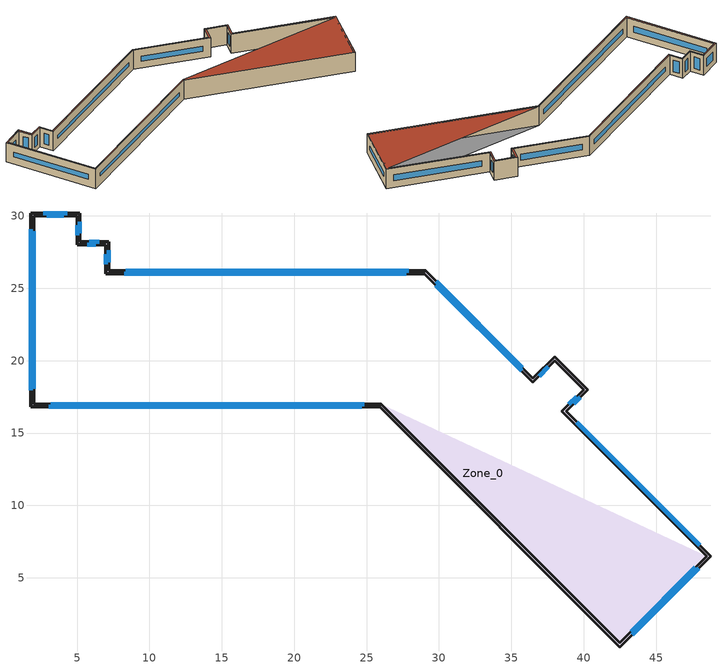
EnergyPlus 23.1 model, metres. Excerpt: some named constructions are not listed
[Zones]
Zone_0
 floor outside (90.1-2019 Nonresidential CZ 0 Exterior Floor (Mass)): 42.5,0.22 25.92,16.8 1.8,16.8 1.8,30.2 5.2,30.2 5.2,28.2 7.2,28.2 7.2,26.2 7,26.2 7,26 29,26 36.5,18.5 38,20 40,18 38.5,16.5 48.5,6.5 26,17 2,17 2,30 5,30 5,28 7,28 7,26.2 29.08,26.2 36.5,18.78 38,20.28 40.28,18 38.78,16.5 48.78,6.5 z12
 wall outside (90.1-2019 Nonresidential CZ 0 Exterior Wall (Mass)): 42.5,0.22 48.78,6.5 38.78,16.5 40.28,18 38,20.28 36.5,18.78 29.08,26.2 7.2,26.2 7.2,28.2 5.2,28.2 5.2,30.2 1.8,30.2 1.8,16.8 25.92,16.8 42.5,0.22 / 42.5,0.5 26,17 2,17 2,30 5,30 5,28 7,28 7,26 29,26 36.5,18.5 38,20 40,18 38.5,16.5 48.5,6.5 42.5,0.5 z12:15
 window (90.1-2019 Nonresidential CZ 0 Glazing (Operable)): 43.34,1.06 47.94,5.66 z13.19:13.81; 48.03,7.25 39.53,15.75 z13.06:13.94; 39.31,17.03 39.76,17.47 z12.74:14.26; 35.77,19.51 29.81,25.47 z13.03:13.97; 27.92,26.2 8.36,26.2 z13.16:13.84; 7.2,26.79 7.2,27.61 / 5.2,28.79 5.2,29.61 z12.59:14.41; 6.55,28.2 5.85,28.2 / 5,29.35 5,28.65 / 7,27.35 7,26.65 z12.65:14.35; 4.32,30.2 2.68,30.2 z12.88:14.12; 1.8,29.06 1.8,17.94 z13.14:13.86; 3.05,16.8 24.67,16.8 / 8.25,26 27.75,26 z13.25:13.75; 24.83,17 3.17,17 z13.17:13.83; 2,18.05 2,28.95 z13.05:13.95; 2.92,30 4.08,30 z12.92:14.08; 5.71,28 6.29,28 z12.71:14.29; 29.79,25.21 35.71,19.29 z13.12:13.88; 36.93,18.93 37.57,19.57 z12.61:14.39; 39.52,17.52 38.98,16.98 z12.68:14.32; 47.73,5.73 43.27,1.27 z13.1:13.9
 roof outside (90.1-2019 Nonresidential CZ 0 Exterior Roof (Mass)): 42.5,0.22 48.78,6.5 38.78,16.5 40.28,18 38,20.28 36.5,18.78 29.08,26.2 7,26.2 7,28 5,28 5,30 2,30 2,17 26,17 48.5,6.5 38.5,16.5 40,18 38,20 36.5,18.5 29,26 7,26 7,26.2 7.2,26.2 7.2,28.2 5.2,28.2 5.2,30.2 1.8,30.2 1.8,16.8 25.92,16.8 z15
[Schedule:Day:Hourly]
5c6cb80a-2718-4209-abfc-e37ec05789f5: Fraction, 0, 0, 0, 0, 0, 0, 0, 0, 0, 0, 0, 0, 0, 0, 0, 0, 0, 0, 0, 0, 0, 0, 0, 0
57f34022-d819-4384-9e1f-02092097e40d: Fraction, 1, 1, 1, 1, 1, 1, 1, 1, 0, 0, 0, 0, 0, 0, 0, 0, 0, 0, 0, 0, 0, 0, 0, 0
aa85ea95-4d28-422c-8423-d457088ae988: Fraction, 1, 1, 1, 1, 1, 1, 1, 1, 0, 0, 0, 1, 1, 1, 1, 1, 1, 1, 0, 0, 0, 0, 0, 0
3e501897-61c6-4bd5-bd16-d15c2c46f2de: Fraction, 0, 0, 0, 0, 0, 0, 0, 0, 1, 1, 1, 1, 1, 1, 1, 1, 1, 1, 1, 0, 0, 0, 0, 0
3c1b9438-0df1-49f9-9538-8d4ffd3f7031: Fraction, 0, 0, 0, 0, 0, 0, 0, 0, 0, 0, 1, 1, 1, 1, 1, 1, 1, 1, 0, 0, 0, 0, 0, 0
cedffedc-6008-45cd-a6a0-47f30d353d08: Fraction, 0, 0, 0, 0, 0, 0, 0, 0, 0, 1, 1, 1, 1, 1, 1, 1, 0, 0, 0, 0, 0, 0, 0, 0
a740c189-249e-4b91-bc12-1c5e20001a72: Fraction, 0, 0, 0, 0, 0, 0, 0, 0, 1, 1, 1, 1, 1, 1, 1, 1, 1, 0, 0, 0, 0, 0, 0, 0
280a0256-4d9e-42a7-a851-0b88ffee74e5: Fraction, 0, 0, 0, 0, 0, 0, 0, 0, 0, 1, 1, 1, 1, 1, 1, 1, 1, 1, 1, 1, 1, 0, 0, 0
656f6590-50e8-4d71-930f-66e6dc93c1bf: Fraction, 0, 0, 0, 0, 0, 0, 0, 0, 0, 1, 1, 1, 1, 1, 1, 1, 1, 1, 1, 0, 0, 0, 0, 0
0f4d4c64-c4c7-4cec-8ec3-e1e0f469e136: Fraction, 0, 0, 0, 0, 0, 0, 0, 0, 0, 1, 1, 1, 1, 1, 1, 1, 1, 0, 0, 0, 0, 0, 0, 0
3e99dc17-d681-4c7b-af7a-e3de75298d24: Fraction, 0, 0, 0, 0, 0, 1, 1, 1, 0, 0, 0, 1, 1, 1, 1, 1, 0, 0, 0, 0, 0, 0, 0, 0
5708a8c6-19d2-494e-8a7f-5d2a475553a6: Fraction, 0, 0, 0, 0, 1, 1, 1, 1, 0, 0, 1, 1, 0, 0, 0, 0, 0, 0, 0, 0, 0, 0, 0, 0
4e3dd5ec-2318-4794-bb88-50ffc5304472: Fraction, 0, 0, 1, 1, 1, 1, 1, 1, 0, 0, 0, 0, 0, 1, 0, 1, 1, 0, 0, 0, 0, 0, 0, 0
5f97aae1-8255-45ee-b2dd-8304de5fadc4: Fraction, 0, 0, 1, 1, 1, 1, 1, 1, 1, 1, 0, 0, 0, 0, 0, 0, 0, 0, 0, 0, 1, 0, 0, 0
e6f857c6-1c13-433a-ad62-c24914dff700: Fraction, 1, 1, 1, 1, 1, 0, 0, 0, 0, 0, 0, 1, 1, 1, 1, 1, 1, 0, 0, 0, 0, 0, 0, 0
d9ccfee9-1036-4e24-92d6-8d91a495a2c0: Fraction, 0, 1, 1, 1, 1, 1, 1, 0, 0, 0, 0, 0, 0, 0, 0, 0, 1, 1, 1, 1, 1, 1, 1, 1
eee67198-e0d8-42a0-8e0a-a3355944417f: Fraction, 0, 1, 0, 0, 1, 0, 0, 0, 0, 0, 0, 0, 1, 0, 0, 0, 0, 0, 0, 0, 0, 0, 0, 0
e3501ff5-0a09-4951-90a4-c4e85c0ef35b: Fraction, 0, 1, 1, 1, 1, 1, 1, 1, 1, 1, 0, 0, 0, 0, 0, 1, 1, 0, 0, 0, 0, 0, 0, 0
8646ccd9-02a9-4ca1-96e5-e65f4683c2d3: Fraction, 1, 1, 1, 0, 1, 1, 1, 1, 0, 0, 1, 1, 1, 1, 1, 1, 1, 1, 0, 0, 0, 0, 0, 0
4ca3471a-bf41-400b-aec4-278b4d6afd89: Fraction, 0, 1, 0, 0, 0, 0, 0, 0, 0, 0, 1, 0, 0, 0, 1, 1, 1, 1, 1, 0, 0, 0, 0, 1
88f380f3-cbaa-4056-81f0-314ca1580c2e: Fraction, 1, 1, 1, 1, 1, 0, 1, 1, 1, 0, 0, 0, 0, 1, 1, 0, 0, 0, 0, 0, 0, 0, 0, 1
c465c0f5-a0e7-4cfe-b4d2-8174c76d78dc: Fraction, 1, 1, 1, 1, 1, 1, 0, 0, 0, 0, 0, 1, 1, 1, 1, 1, 1, 0, 0, 0, 0, 0, 0, 0
5a94f810-f80c-4a6e-934d-fc14266be611: Fraction, 0, 1, 1, 1, 1, 1, 1, 0, 0, 0, 0, 1, 1, 1, 1, 0, 0, 0, 0, 0, 0, 0, 0, 0
f6d569cb-34cb-46b6-9c63-eab0ae659e14: Fraction, 0, 0, 0, 0, 0, 0, 0, 0, 0, 1, 1, 1, 1, 1, 1, 1, 1, 1, 0, 0, 0, 0, 0, 0
b57f6c5b-2ece-4de2-ad7f-88870884e730: Fraction, 0, 0, 1, 1, 1, 1, 1, 0, 0, 0, 1, 1, 1, 1, 0, 0, 0, 0, 0, 0, 0, 0, 0, 0
244daf2f-a0db-4e49-ab3d-a2804bfbda19: Fraction, 1, 1, 1, 1, 1, 1, 1, 1, 1, 0, 0, 0, 0, 0, 0, 0, 0, 0, 1, 1, 1, 1, 1, 1
4855b5db-3ab0-46f0-9963-9fbc8c364999: Fraction, 1, 1, 1, 1, 1, 1, 1, 0, 0, 1, 1, 1, 0, 0, 0, 0, 0, 0, 0, 0, 0, 0, 0, 0
6611e2a1-c562-4aba-84c4-23ba9474c522: Fraction, 1, 1, 1, 1, 1, 1, 1, 1, 0, 1, 1, 0, 0, 0, 1, 1, 0, 0, 0, 0, 0, 0, 0, 0
d7494af3-2a81-4b65-83b5-e86ed326179b: Fraction, 0, 0, 0, 1, 1, 1, 0, 0, 0, 1, 1, 1, 1, 1, 1, 1, 1, 1, 0, 0, 0, 0, 0, 0
c148f1b6-f65a-4e02-bed0-9671489a66e3: Fraction, 0, 0, 0, 0, 0, 0, 0, 1, 1, 1, 1, 0, 0, 0, 0, 0, 0, 0, 0, 0, 0, 0, 0, 1
0907d6d0-092e-4815-b28b-d77c2ff99fab: Fraction, 1, 1, 1, 1, 1, 1, 1, 1, 0, 0, 0, 1, 1, 1, 1, 0, 0, 0, 1, 1, 1, 1, 1, 1
2bcd8ad2-c1e5-4143-b7fa-cb35538329ce: Fraction, 1, 1, 1, 1, 1, 1, 1, 1, 1, 1, 1, 1, 1, 1, 1, 0, 0, 0, 0, 1, 1, 1, 0, 1
b373ad7d-c0ba-42b3-a9aa-b126452c996f: Fraction, 1, 1, 1, 1, 1, 1, 1, 1, 0, 0, 1, 1, 0, 1, 0, 0, 0, 0, 0, 0, 0, 0, 0, 1
2c5fc7f5-0ff6-46e8-b240-41aa631fd71b: Fraction, 1, 1, 1, 1, 1, 1, 1, 0, 0, 0, 1, 0, 0, 0, 0, 0, 0, 0, 0, 1, 1, 1, 1, 1
8c87ede4-0e4c-4c26-ad8d-52a5afc05fed: Fraction, 1, 1, 1, 1, 1, 0, 0, 0, 0, 0, 1, 1, 1, 1, 1, 1, 1, 0, 0, 0, 0, 0, 0, 0
569c3901-4f02-462d-996a-7dac56de0758: Fraction, 1, 1, 1, 1, 1, 1, 1, 1, 1, 1, 0, 0, 0, 0, 0, 0, 1, 0, 0, 0, 0, 0, 0, 0
561dfd3a-7450-41a1-b007-12ec574467b0: Fraction, 1, 1, 1, 1, 1, 1, 1, 1, 1, 1, 1, 1, 0, 0, 0, 0, 0, 0, 0, 0, 0, 1, 1, 1
de65553e-4bfd-43a4-9242-326ffa922a48: Fraction, 1, 1, 1, 1, 1, 1, 1, 0, 0, 0, 1, 1, 1, 1, 1, 1, 1, 0, 0, 0, 0, 1, 1, 1
6be8b120-5581-42ba-8c62-aa2c00210f2c: Fraction, 1, 1, 1, 1, 1, 1, 1, 1, 0, 0, 1, 1, 1, 1, 0, 1, 1, 1, 1, 1, 1, 1, 1, 1
0abf369b-3f8e-4308-8991-a625195c4ef7: Fraction, 1, 1, 1, 1, 1, 1, 1, 1, 1, 0, 0, 0, 0, 1, 0, 0, 0, 0, 0, 0, 0, 0, 0, 0
ce9f38cf-f9e3-44a9-8452-f375b2e47bda: Fraction, 1, 1, 1, 1, 1, 1, 1, 1, 0, 1, 1, 1, 1, 1, 1, 1, 1, 0, 1, 1, 1, 1, 1, 1
12758ab0-aa69-48ae-906e-6d2b2951c1f9: Fraction, 1, 1, 1, 1, 1, 1, 1, 1, 0, 0, 1, 1, 1, 1, 1, 1, 0, 0, 0, 0, 0, 0, 1, 1
8a68066c-cf48-4cc3-8631-77793458192e: Fraction, 1, 1, 1, 1, 1, 1, 1, 0, 0, 0, 1, 1, 1, 0, 0, 0, 0, 1, 1, 1, 1, 1, 1, 1
63f4a964-cb35-4999-aa22-10cb65087dc3: Fraction, 1, 1, 1, 1, 1, 1, 1, 1, 0, 0, 1, 1, 1, 1, 1, 1, 1, 0, 0, 0, 0, 0, 0, 1
42ba8f12-8cac-4b53-9e76-7b589f5f6e63: Fraction, 1, 1, 1, 1, 0, 1, 1, 0, 0, 0, 0, 1, 1, 1, 1, 1, 0, 0, 0, 0, 0, 0, 0, 0
bd02a2f0-097e-49be-a359-0aec4c2ad821: Fraction, 0, 0, 0, 0, 0, 1, 1, 1, 0, 0, 0, 0, 0, 1, 0, 0, 0, 0, 0, 0, 0, 0, 0, 0
8a45e0a4-96df-42cf-86e5-097f95d79e41: Fraction, 1, 1, 1, 1, 1, 1, 1, 1, 0, 0, 1, 1, 1, 1, 0, 0, 0, 0, 0, 0, 0, 0, 0, 0
a1b1157a-74a8-46cb-b668-17e61534c550: Fraction, 0, 0, 0, 0, 0, 0, 0, 1, 0, 0, 0, 0, 0, 1, 0, 0, 0, 0, 0, 0, 0, 0, 1, 1
c5d0b60c-2e92-42c0-8115-47afbbf9b065: Fraction, 1, 1, 1, 1, 1, 1, 1, 1, 0, 0, 0, 1, 0, 0, 0, 0, 0, 0, 0, 0, 0, 1, 1, 1
64e54c50-28fc-4fb6-84d2-d7fa4888f460: Fraction, 1, 1, 1, 1, 1, 1, 1, 1, 0, 0, 0, 0, 1, 1, 1, 0, 0, 0, 0, 0, 0, 0, 1, 1
f4764729-dccd-4d51-b260-bae1f04bb8bc: Fraction, 1, 1, 1, 1, 1, 1, 1, 1, 1, 0, 0, 0, 0, 0, 0, 0, 1, 1, 1, 1, 1, 1, 1, 1
cdfb0e50-53bf-4a53-aa74-db56cbd71a08: Fraction, 1, 1, 1, 1, 1, 1, 1, 1, 1, 0, 0, 0, 1, 1, 0, 0, 0, 0, 0, 1, 1, 1, 1, 1
cc6d8aad-a0b5-4782-a2b1-567b635051d5: Fraction, 1, 1, 1, 1, 1, 1, 1, 1, 0, 1, 0, 0, 1, 1, 1, 1, 1, 1, 1, 1, 1, 1, 1, 1
99c6f535-ca4b-4934-8df9-c4d4e1ca02ae: Fraction, 1, 1, 1, 1, 1, 1, 1, 1, 0, 0, 1, 0, 0, 0, 0, 0, 0, 0, 1, 1, 1, 1, 1, 1
12bcca83-c638-48d3-90b6-c9299bdb954e: Fraction, 1, 1, 1, 1, 1, 1, 1, 1, 1, 0, 0, 0, 0, 1, 0, 0, 0, 0, 1, 1, 1, 1, 1, 1
5e0346f2-0724-4d14-9900-0c5040db19ac: Fraction, 1, 1, 1, 1, 1, 1, 1, 1, 1, 0, 0, 0, 1, 0, 0, 0, 0, 0, 0, 0, 0, 0, 0, 1
c183674f-eb4b-46e0-8bec-da0d9f74d138: Fraction, 1, 1, 1, 1, 1, 1, 1, 1, 1, 0, 0, 0, 1, 1, 1, 1, 0, 1, 1, 1, 1, 1, 1, 1
c51863ee-606e-425d-96bd-5f471be91f39: Fraction, 1, 1, 1, 1, 1, 1, 1, 1, 0, 0, 1, 1, 0, 0, 0, 0, 1, 1, 1, 1, 1, 1, 1, 1
5af62d7d-4347-445d-8413-f2166e3951db: Fraction, 1, 1, 1, 1, 1, 1, 1, 1, 0, 0, 0, 0, 1, 1, 1, 1, 1, 1, 1, 1, 1, 1, 1, 1
a6034ed3-5901-4a08-84d2-1811d31a6309: Fraction, 1, 1, 1, 1, 1, 1, 1, 1, 0, 0, 0, 0, 0, 0, 0, 1, 1, 1, 1, 1, 1, 1, 1, 1
2bf5aaad-59c6-4f5c-a78c-14259ddf39be: Fraction, 1, 1, 1, 1, 1, 1, 1, 1, 1, 1, 1, 1, 1, 1, 1, 0, 0, 0, 1, 1, 1, 1, 1, 1
c3830771-b698-409b-a11f-332659631d47: Fraction, 1, 1, 1, 1, 1, 1, 1, 1, 0, 1, 1, 1, 1, 1, 1, 1, 1, 1, 1, 1, 1, 1, 1, 1
44594f09-0729-40ef-9bad-61e7e74e3033: Fraction, 1, 1, 1, 1, 1, 1, 1, 1, 1, 0, 0, 0, 0, 0, 0, 0, 1, 1, 0, 0, 0, 0, 1, 1
2058ff59-5251-4d56-b408-5ee05172ed67: Fraction, 1, 1, 1, 1, 1, 1, 1, 1, 1, 0, 0, 0, 0, 0, 0, 0, 0, 0, 0, 1, 1, 1, 1, 1
b418bbf0-7e15-4e5e-89c4-d89db96ec7e7: Fraction, 1, 1, 1, 1, 1, 1, 1, 0, 0, 0, 1, 1, 1, 1, 1, 1, 1, 0, 0, 0, 0, 0, 0, 0
ee7be765-b7b3-43f1-bc06-73ffa4453bcb: Fraction, 0, 1, 1, 1, 1, 1, 1, 1, 0, 0, 1, 0, 1, 1, 1, 0, 0, 0, 0, 0, 0, 0, 0, 1
b6056812-4385-4152-a5df-6a44161e0e9c: Fraction, 1, 1, 1, 1, 1, 1, 1, 1, 0, 0, 0, 1, 1, 1, 0, 0, 0, 1, 1, 1, 1, 1, 1, 1
30163711-d557-4f6e-899f-19019032cbfc: Fraction, 1, 1, 1, 1, 1, 1, 1, 1, 1, 0, 0, 0, 0, 0, 0, 0, 0, 0, 0, 0, 0, 1, 1, 1
c3e168c5-1f43-4329-96db-680d9e65bd87: Fraction, 1, 1, 1, 1, 1, 1, 1, 1, 0, 0, 1, 1, 1, 1, 1, 1, 1, 1, 0, 0, 0, 0, 1, 1
6f37526d-1a27-4203-a31d-8f5664ccb927: Fraction, 1, 1, 1, 1, 1, 1, 1, 1, 0, 0, 1, 0, 0, 0, 1, 1, 1, 1, 1, 1, 1, 1, 1, 1
cce4db55-2375-4e42-a848-e3fff33ce803: Fraction, 1, 1, 1, 1, 1, 1, 1, 1, 0, 0, 0, 0, 0, 0, 0, 0, 0, 1, 1, 1, 1, 1, 1, 1
e17ed2c3-f384-40a9-8a32-3a3b587ab7d3: Fraction, 1, 1, 1, 1, 1, 1, 1, 1, 0, 0, 0, 1, 1, 0, 0, 0, 0, 0, 0, 0, 1, 1, 1, 1
7c621c64-1042-4507-b70c-45c1d2e73cf0: Fraction, 1, 1, 1, 1, 1, 1, 1, 1, 0, 0, 1, 1, 1, 1, 0, 0, 1, 0, 0, 0, 0, 1, 1, 1
fef634df-70d6-4b8e-a265-9c415c27934e: Fraction, 1, 1, 1, 1, 1, 1, 1, 1, 1, 0, 1, 1, 1, 1, 1, 1, 1, 0, 0, 0, 0, 0, 1, 1
5c5a9f91-db39-46a7-819c-5eff83291d7e: Fraction, 1, 1, 1, 1, 1, 1, 1, 1, 0, 0, 1, 1, 1, 0, 1, 1, 0, 0, 1, 1, 1, 1, 1, 1
12ad28ff-c461-42ff-ab8b-30782947b5ae: Fraction, 1, 1, 1, 1, 1, 1, 1, 1, 1, 0, 0, 0, 0, 1, 0, 0, 0, 0, 0, 0, 0, 1, 1, 1
d63943ac-571b-4b5b-a25d-5e160f50da35: Fraction, 1, 1, 1, 1, 1, 1, 1, 1, 0, 0, 0, 1, 1, 1, 1, 0, 0, 0, 0, 0, 0, 0, 0, 0
88ee5ea2-b34c-4cb7-b4f0-672375bd143c: Fraction, 0, 1, 1, 1, 1, 1, 1, 0, 0, 0, 1, 1, 1, 1, 0, 0, 0, 0, 0, 0, 1, 1, 1, 0
dc36caf1-f230-4e83-b2f2-8fab9257e1e2: Fraction, 0, 0, 0, 0, 0, 0, 0, 0, 0, 0, 0, 1, 1, 0, 0, 1, 0, 0, 0, 0, 0, 0, 0, 0
bc5b3b5c-7a5d-4a70-b52e-5f26fd25229f: Fraction, 0, 0, 0, 0, 0, 0, 0, 0, 0, 0, 0, 1, 1, 1, 1, 0, 0, 0, 0, 0, 0, 0, 0, 0
343508bf-718f-4f2d-bb37-fe5786e8ac25: Fraction, 0, 0, 0, 0, 0, 0, 0, 0, 0, 0, 0, 1, 0, 0, 0, 0, 0, 0, 0, 0, 0, 0, 0, 0
bceb87ed-21dd-4c95-97e5-58f84945c607: Fraction, 0, 0, 0, 0, 1, 0, 0, 0, 0, 0, 0, 1, 1, 1, 0, 0, 0, 0, 0, 0, 0, 0, 0, 0
f9fd5e5b-cd08-4266-a5ac-3040be4ccff9: Fraction, 0, 0, 0, 0, 1, 0, 0, 0, 0, 0, 0, 1, 1, 1, 0, 1, 1, 1, 0, 0, 1, 1, 1, 1
f7bb99cd-071f-4ff7-b513-0548a6e847c8: Fraction, 1, 1, 1, 1, 1, 1, 1, 1, 1, 1, 1, 1, 1, 1, 1, 1, 1, 1, 1, 1, 1, 1, 1, 1
87dc314c-f122-491b-8c6a-a5b5948ba9a9: Fraction, 1, 1, 1, 0, 1, 1, 1, 1, 0, 1, 1, 1, 1, 1, 1, 1, 1, 1, 1, 1, 1, 1, 1, 1
10672d4f-a82f-402f-9c72-41c99a9dc039: Fraction, 1, 1, 1, 1, 1, 1, 1, 1, 1, 0, 0, 0, 1, 1, 0, 0, 1, 1, 1, 1, 1, 1, 1, 1
16cc451f-5ce9-4dcf-9079-609e6a9c611b: Fraction, 1, 1, 1, 1, 1, 1, 1, 1, 1, 0, 0, 1, 1, 0, 1, 0, 1, 1, 0, 1, 0, 0, 1, 0
d427b1f3-9d1f-49ca-a858-0b319618caeb: Fraction, 0, 1, 1, 1, 1, 1, 1, 1, 1, 1, 1, 1, 1, 0, 0, 0, 0, 0, 0, 0, 1, 1, 1, 1
61d4e7ce-4e93-442b-8a26-306f4306a519: Fraction, 1, 1, 1, 1, 1, 1, 1, 1, 1, 1, 1, 1, 0, 0, 0, 0, 0, 0, 0, 1, 1, 1, 1, 1
891d88c9-a4d8-4200-a61d-0c62f6b21f21: Fraction, 1, 1, 1, 1, 1, 1, 1, 1, 1, 1, 1, 1, 1, 1, 0, 1, 1, 1, 0, 1, 1, 1, 1, 1
56b201db-892b-4cbd-965d-8f80cf693028: Fraction, 1, 1, 1, 1, 1, 1, 1, 1, 1, 0, 0, 0, 0, 0, 0, 0, 0, 0, 0, 0, 1, 1, 1, 1
d366473b-8c55-4c57-a928-f6368eb9e2be: Fraction, 1, 1, 1, 1, 1, 1, 1, 1, 0, 0, 0, 0, 1, 1, 1, 1, 0, 0, 0, 0, 0, 0, 1, 0
90b9d553-4ed6-40e7-92fb-97d36afebb37: Fraction, 1, 1, 1, 1, 1, 1, 1, 1, 1, 1, 0, 1, 1, 1, 1, 0, 0, 0, 0, 0, 1, 1, 1, 0
3c938787-b146-4d1d-a145-6e77be799ef7: Fraction, 1, 1, 1, 1, 1, 1, 1, 1, 1, 0, 0, 0, 0, 1, 1, 1, 1, 1, 1, 1, 1, 1, 1, 1
c10849f1-3b66-4aeb-9789-8202dc4f57cf: Fraction, 1, 1, 1, 1, 1, 1, 1, 1, 1, 1, 0, 0, 0, 0, 0, 0, 0, 1, 0, 1, 1, 1, 1, 1
458d3569-8665-4e46-945d-bd961513914c: Fraction, 1, 1, 1, 1, 1, 1, 1, 1, 0, 0, 0, 0, 0, 0, 0, 0, 0, 0, 0, 1, 1, 1, 1, 1
e009d9ee-4470-4aea-b175-c9f4ea62cdc2: Fraction, 1, 1, 1, 1, 1, 1, 1, 1, 0, 0, 0, 0, 1, 0, 1, 0, 1, 1, 1, 1, 0, 1, 1, 1
ea00ffe3-0d44-4895-bdd6-1f137547ef6e: Fraction, 1, 1, 1, 1, 1, 1, 1, 1, 0, 0, 0, 0, 1, 0, 0, 0, 0, 0, 0, 0, 0, 1, 1, 1
f1a711ec-5baa-437c-bb0d-cde2285cbeaf: Fraction, 1, 1, 1, 1, 1, 1, 1, 1, 0, 0, 0, 1, 0, 1, 1, 0, 0, 0, 0, 0, 0, 0, 0, 1
97464f84-0b87-4094-b7ee-1d27d02adbed: Fraction, 1, 1, 0, 0, 1, 1, 0, 1, 0, 0, 0, 0, 1, 0, 0, 0, 0, 0, 0, 0, 0, 0, 0, 0
2ae3b749-e490-43d3-afec-af30ef9175f5: Fraction, 0, 0, 1, 0, 0, 0, 1, 0, 0, 0, 0, 0, 0, 1, 1, 0, 0, 0, 0, 0, 0, 0, 0, 0
a031181b-7c95-4954-a2be-ffd543c07ba4: Fraction, 0, 0, 0, 0, 0, 0, 0, 0, 0, 0, 0, 1, 1, 1, 1, 1, 0, 0, 0, 0, 0, 0, 1, 0
aa4c1dcc-0439-4c1d-bf8a-8df20fa97121: Fraction, 1, 1, 0, 0, 1, 0, 0, 1, 0, 0, 0, 1, 1, 1, 1, 0, 0, 0, 0, 0, 0, 0, 0, 0
d6b9a34b-d625-42c7-9122-d584f869b4a2: Fraction, 0, 1, 0, 1, 1, 1, 1, 1, 0, 0, 0, 1, 1, 1, 1, 1, 0, 0, 0, 0, 0, 0, 0, 0
180a6d18-473f-4abf-aa4d-200c229a2aed: Fraction, 0, 1, 1, 1, 1, 1, 1, 1, 0, 0, 0, 0, 1, 1, 1, 1, 0, 0, 0, 0, 0, 0, 0, 0
c1ebb451-fed8-41d4-95f2-4cb03594042d: Fraction, 0, 0, 0, 1, 1, 0, 0, 1, 0, 0, 0, 1, 1, 1, 1, 1, 0, 0, 0, 0, 0, 0, 0, 0
70f4f7ca-6f45-41d7-96d1-d6c35e625af3: Fraction, 0, 1, 1, 1, 1, 0, 0, 1, 0, 0, 0, 0, 0, 0, 0, 0, 0, 0, 0, 0, 0, 0, 1, 1
b2779c83-c8fc-4939-8014-5032e8573f30: Fraction, 0, 0, 0, 0, 0, 0, 0, 0, 1, 1, 1, 0, 0, 0, 0, 0, 0, 0, 1, 1, 1, 1, 1, 1
c092d5a7-1720-4d03-bdc7-5da572980597: Fraction, 1, 1, 1, 1, 1, 0, 0, 0, 1, 1, 1, 0, 0, 0, 0, 0, 1, 1, 1, 1, 1, 1, 1, 1
0ed3388e-e787-4350-a624-9d0bc6d509d4: Fraction, 0, 0, 0, 0, 0, 0, 0, 0, 1, 1, 1, 0, 0, 0, 0, 1, 1, 1, 0, 0, 0, 0, 0, 0
b5944181-7e42-4eaf-943d-f5d068384b03: Fraction, 0, 0, 0, 0, 0, 0, 0, 1, 1, 1, 0, 0, 0, 1, 1, 1, 1, 0, 0, 0, 0, 0, 0, 0
e0133a6c-9dfb-4cb7-913a-b92c47321acc: Fraction, 0, 0, 0, 0, 0, 0, 0, 0, 1, 1, 0, 0, 0, 0, 0, 0, 0, 1, 1, 1, 1, 1, 1, 0
2b337559-7c17-4475-bc21-e17721bcca5a: Fraction, 0, 0, 0, 0, 1, 0, 0, 1, 1, 1, 1, 0, 0, 0, 0, 0, 1, 1, 1, 1, 1, 1, 1, 1
2209bea6-7e6b-4ab6-8811-249eb083ffed: Fraction, 1, 1, 1, 1, 1, 0, 0, 0, 1, 1, 1, 1, 1, 0, 1, 1, 1, 1, 1, 1, 1, 1, 1, 1
ea62961a-6482-4e83-afe6-4ea1ecd500a5: Fraction, 0, 0, 0, 0, 0, 0, 0, 0, 1, 1, 0, 0, 0, 0, 1, 1, 1, 1, 1, 1, 1, 1, 1, 1
ff3a062f-c8d9-4f88-bb74-2c0f31114c24: Fraction, 1, 1, 1, 1, 1, 1, 1, 0, 1, 1, 1, 1, 1, 0, 1, 1, 1, 1, 1, 1, 1, 1, 0, 0
f97c098a-c480-495d-97dc-28f328e07526: Fraction, 0, 0, 0, 0, 0, 0, 0, 0, 1, 1, 1, 0, 1, 1, 1, 1, 1, 1, 1, 1, 1, 0, 0, 0
845d0f95-ff3c-475a-b577-6c8a8ff5ad74: Fraction, 0, 0, 0, 0, 0, 0, 0, 0, 1, 1, 1, 1, 0, 0, 0, 1, 1, 1, 1, 1, 1, 1, 0, 0
6e647f74-c9a8-4ad0-844b-c2d00c0372e7: Fraction, 0, 0, 0, 0, 0, 0, 0, 0, 0, 1, 1, 1, 0, 0, 1, 1, 1, 1, 1, 0, 0, 0, 0, 0
635d95f7-9d4a-4f36-9c77-6872261c7b71: Fraction, 0, 0, 0, 0, 0, 0, 0, 0, 1, 0, 1, 1, 0, 0, 0, 0, 0, 0, 0, 0, 0, 0, 0, 0
3c5ccd44-85e6-47cf-b045-1e6560dda154: Fraction, 0, 0, 0, 0, 0, 0, 0, 0, 1, 1, 0, 1, 1, 1, 1, 1, 1, 1, 0, 0, 0, 0, 0, 0
177fd066-524d-4dd7-b706-24b8e065b633: Fraction, 0, 0, 0, 0, 0, 0, 0, 0, 0, 1, 1, 1, 1, 0, 1, 1, 1, 1, 0, 0, 0, 0, 0, 0
73333ad7-b3b4-4912-8c9c-7dd74942e1ec: Fraction, 0, 0, 0, 0, 0, 0, 0, 0, 0, 1, 1, 1, 0, 1, 1, 1, 1, 1, 1, 1, 1, 1, 1, 0
311bf6c5-9e91-4c42-af72-873985c805c4: Fraction, 0, 0, 0, 0, 0, 0, 0, 0, 0, 1, 1, 1, 0, 0, 0, 0, 1, 0, 0, 0, 0, 0, 0, 0
d537979f-f503-46b7-b6aa-8ca9676e7a9d: Fraction, 0, 0, 0, 0, 0, 0, 0, 0, 1, 1, 0, 0, 1, 1, 1, 1, 0, 0, 0, 0, 0, 0, 0, 0
369824b3-fc21-44da-ab3e-5b76d00dd9f7: Fraction, 0, 0, 0, 0, 0, 0, 0, 0, 1, 1, 1, 1, 0, 0, 0, 0, 0, 0, 0, 0, 0, 0, 0, 0
afa05f14-4bb0-4d87-868e-22eec65f56ea: Fraction, 0, 0, 0, 0, 0, 0, 0, 0, 1, 1, 1, 1, 1, 1, 1, 0, 0, 0, 0, 0, 0, 0, 0, 0
6daa33b1-5b3b-478c-b9f9-97920fe87f17: Fraction, 0, 0, 0, 0, 0, 0, 0, 0, 0, 0, 0, 0, 0, 0, 0, 1, 1, 1, 0, 0, 0, 0, 0, 0
d338e27e-3305-4ea6-b575-b1b9253ecde1: Fraction, 0, 0, 0, 0, 0, 0, 0, 0, 1, 0, 0, 0, 0, 0, 0, 0, 0, 0, 0, 0, 0, 0, 0, 0
cac06e9b-79c2-4693-b1c4-2646209b1be6: Fraction, 0, 0, 0, 0, 0, 0, 0, 0, 0, 1, 1, 1, 1, 1, 1, 1, 0, 0, 1, 1, 1, 1, 0, 0
1b9560b2-2f5b-45cb-81eb-80696c191778: Fraction, 0, 0, 0, 0, 0, 0, 0, 1, 1, 1, 0, 0, 0, 0, 0, 0, 0, 1, 1, 1, 1, 1, 1, 1
0ef789d1-dff8-4177-bfd1-99627516ae1f: Fraction, 1, 0, 0, 0, 0, 0, 0, 0, 1, 1, 0, 1, 0, 0, 0, 1, 1, 1, 1, 1, 1, 1, 1, 0
d13ab1fa-bd68-4e44-9fc2-9e0a756c9f7f: Fraction, 0, 0, 0, 0, 0, 0, 0, 0, 1, 1, 1, 0, 0, 0, 1, 1, 1, 0, 0, 0, 0, 0, 0, 0
b495dc72-52f9-499b-bcd9-59f3555e84c3: Fraction, 0, 0, 0, 0, 0, 0, 0, 0, 1, 1, 0, 0, 0, 0, 0, 0, 0, 0, 1, 1, 1, 1, 0, 0
d7b8bbe7-80de-490e-9d98-b0fecebbed17: Fraction, 0, 0, 0, 0, 0, 0, 0, 0, 1, 1, 0, 1, 1, 1, 0, 0, 0, 0, 0, 0, 0, 0, 0, 0
cf29c464-3747-4b70-b4a6-6d76851f173d: Fraction, 0, 0, 0, 0, 0, 0, 0, 0, 1, 1, 1, 0, 0, 1, 1, 1, 1, 1, 1, 1, 0, 0, 0, 0
6dc5f3bb-9b4a-450b-81b2-aeb12a0bb7af: Fraction, 0, 0, 0, 0, 0, 0, 0, 0, 1, 1, 0, 0, 0, 0, 1, 1, 0, 1, 1, 1, 1, 0, 0, 0
a3ad0705-512c-4f6d-8d86-86dee93f516f: Fraction, 0, 0, 0, 0, 0, 0, 0, 0, 0, 1, 0, 0, 0, 0, 0, 0, 0, 1, 1, 1, 1, 1, 0, 0
8a3be491-726d-44a3-abb4-e10b71fbb79e: Fraction, 0, 0, 0, 0, 0, 0, 0, 0, 1, 1, 0, 0, 0, 1, 0, 0, 1, 1, 0, 0, 0, 0, 0, 0
ecb267da-aa45-4e1a-94cb-1635a30fdeec: Fraction, 0, 0, 0, 0, 0, 0, 0, 0, 0, 1, 1, 1, 1, 0, 1, 1, 1, 1, 1, 1, 1, 0, 0, 0
0368594e-5533-41e3-aecb-a936a63e1ebf: Fraction, 0, 0, 0, 0, 0, 0, 0, 0, 1, 1, 1, 0, 0, 0, 0, 1, 1, 1, 1, 1, 1, 1, 1, 1
1ed8c040-f24a-4a63-9b4e-f13107787ed5: Fraction, 1, 0, 0, 0, 0, 0, 0, 1, 1, 1, 0, 0, 0, 0, 1, 1, 1, 1, 1, 1, 0, 0, 0, 1
7d220da3-ec7d-44cd-9a86-d4b298e25248: Fraction, 1, 1, 1, 1, 1, 1, 1, 1, 1, 1, 1, 0, 0, 1, 1, 0, 1, 1, 1, 1, 1, 1, 1, 1
324fa008-667f-49e7-9dd9-5aa4cae62ec6: Fraction, 1, 1, 1, 1, 1, 1, 1, 1, 1, 1, 1, 0, 0, 0, 0, 1, 1, 1, 1, 1, 1, 1, 1, 1
40dd4215-11e9-41d8-958b-3687e00edc6f: Fraction, 1, 1, 1, 1, 1, 1, 1, 1, 1, 1, 1, 0, 1, 1, 1, 1, 1, 1, 1, 1, 1, 1, 1, 1
3e3b173e-f25f-46b6-8d77-9f8e34c4b63a: Fraction, 1, 1, 1, 1, 0, 1, 1, 1, 1, 1, 1, 0, 0, 0, 1, 1, 1, 1, 1, 1, 1, 1, 1, 1
ac7abab2-0f38-402a-8c3c-f92970c2abfe: Fraction, 1, 1, 1, 1, 0, 1, 1, 1, 1, 1, 1, 0, 0, 0, 1, 0, 0, 0, 1, 1, 0, 0, 0, 0
fb488e4e-1902-4557-8e1c-3724d6a7139e: Fraction, 0, 0, 0, 1, 0, 0, 0, 0, 1, 0, 0, 0, 0, 0, 0, 0, 0, 0, 0, 0, 0, 0, 0, 0
c93a405d-e1d1-4aa6-a41a-94a853361c1e: Fraction, 0, 0, 0, 0, 0, 0, 0, 0, 0, 1, 1, 1, 0, 0, 1, 1, 0, 0, 0, 0, 0, 0, 0, 0
77033257-2474-4d9f-b3c5-6342b1a5bf33: Fraction, 0, 0, 0, 0, 0, 0, 0, 0, 0, 1, 1, 0, 0, 1, 0, 1, 0, 0, 1, 0, 1, 1, 0, 1
26e80e66-28d4-44ec-a3ba-0d8d4368a07c: Fraction, 1, 0, 0, 0, 0, 0, 0, 0, 0, 0, 0, 0, 0, 1, 1, 1, 1, 1, 1, 1, 0, 0, 0, 0
e4119a78-8fb5-41ed-9424-66499294496f: Fraction, 0, 0, 0, 0, 0, 0, 0, 0, 0, 0, 0, 0, 1, 1, 1, 1, 1, 1, 1, 0, 0, 0, 0, 0
a8f4a6c8-7054-485e-8872-b6f5ef7f9fb8: Fraction, 0, 0, 0, 0, 0, 0, 0, 0, 0, 0, 0, 0, 0, 0, 1, 0, 0, 0, 1, 0, 0, 0, 0, 0
b1ee4c92-5d69-4b43-994b-4a15fded87c4: Fraction, 0, 0, 0, 0, 0, 0, 0, 0, 0, 1, 1, 1, 1, 1, 1, 1, 1, 1, 1, 1, 0, 0, 0, 0
5e85b4ca-cf63-4388-ad12-6c756ad18417: Fraction, 0, 0, 0, 0, 0, 0, 0, 0, 1, 1, 1, 1, 0, 0, 0, 0, 1, 1, 1, 1, 1, 1, 0, 1
8732d9bf-8fb0-4b48-8d65-5c943590560f: Fraction, 0, 0, 0, 0, 0, 0, 0, 0, 0, 0, 1, 0, 0, 0, 0, 1, 1, 1, 1, 1, 0, 0, 0, 1
a885ff04-2df5-4b27-a593-67a272839467: Fraction, 0, 0, 0, 0, 0, 0, 0, 0, 0, 1, 1, 1, 1, 0, 0, 0, 0, 0, 0, 0, 0, 0, 0, 0
ee70e0ea-76b7-41ff-8b10-e06696e54d1f: Fraction, 0, 0, 0, 0, 0, 0, 0, 0, 0, 0, 1, 1, 1, 1, 1, 1, 1, 0, 1, 0, 0, 0, 0, 0
39aa7519-0c0d-4990-9bbb-bb7ca88e7094: Fraction, 0, 0, 0, 0, 0, 0, 0, 0, 1, 1, 1, 1, 0, 1, 0, 1, 0, 0, 0, 0, 1, 0, 0, 0
1e5c7598-4ebd-4c75-b707-2afdb0e09caf: Fraction, 0, 0, 0, 0, 0, 0, 0, 0, 1, 1, 1, 1, 0, 1, 1, 1, 1, 1, 1, 1, 1, 0, 0, 0
85a7d203-ef48-4ef1-a435-13be9f17af94: Fraction, 0, 0, 0, 0, 0, 0, 0, 0, 1, 1, 1, 0, 1, 0, 0, 1, 1, 1, 1, 1, 1, 1, 1, 0
5c984582-06f6-4cd1-80e3-43699de32e44: Fraction, 0, 0, 1, 1, 0, 0, 1, 0, 1, 1, 1, 1, 0, 1, 1, 1, 1, 1, 1, 1, 1, 1, 1, 1
3506ff8d-385e-49d8-93fd-f9ad21ea35a9: Fraction, 1, 1, 0, 1, 1, 1, 0, 1, 1, 1, 1, 1, 1, 0, 0, 1, 1, 1, 1, 1, 1, 1, 1, 1
f44aa20c-b8e9-4b48-bafb-84d4a86d55bb: Fraction, 1, 1, 1, 1, 1, 1, 1, 1, 1, 1, 1, 0, 0, 0, 0, 0, 1, 1, 1, 1, 1, 1, 0, 1
c765f903-7dbc-4916-9938-cef9b8ede5c7: Fraction, 0, 0, 1, 1, 0, 1, 1, 0, 1, 1, 1, 0, 0, 0, 0, 1, 1, 1, 1, 1, 1, 1, 1, 1
0f3c8d1e-18f3-44f9-8ebd-2103af592705: Fraction, 1, 0, 1, 0, 0, 0, 0, 0, 1, 1, 1, 0, 0, 0, 0, 0, 1, 1, 1, 1, 1, 1, 1, 1
6b6d6cc0-3aff-4455-91e2-dfee50f0f43c: Fraction, 1, 0, 0, 0, 0, 0, 0, 0, 1, 1, 1, 1, 0, 0, 0, 0, 1, 1, 1, 1, 1, 1, 1, 1
4679e7d5-e39c-4f07-aa26-841675fd18c1: Fraction, 1, 1, 1, 0, 0, 1, 1, 0, 1, 1, 1, 0, 0, 0, 0, 0, 1, 1, 1, 1, 1, 1, 1, 1
5d371247-557f-47a8-b8d8-e68dcb4d4b0d: Fraction, 1, 0, 0, 0, 0, 1, 1, 0, 1, 1, 1, 1, 1, 1, 1, 1, 1, 1, 1, 1, 1, 1, 0, 0
[Schedule:Week:Daily]
CoolAvail_Zone_0_37: 3c1b9438-0df1-49f9-9538-8d4ffd3f7031, 4e3dd5ec-2318-4794-bb88-50ffc5304472, 5f97aae1-8255-45ee-b2dd-8304de5fadc4, e6f857c6-1c13-433a-ad62-c24914dff700, d9ccfee9-1036-4e24-92d6-8d91a495a2c0, 57f34022-d819-4384-9e1f-02092097e40d, eee67198-e0d8-42a0-8e0a-a3355944417f, 3c1b9438-0df1-49f9-9538-8d4ffd3f7031, 3c1b9438-0df1-49f9-9538-8d4ffd3f7031, 3c1b9438-0df1-49f9-9538-8d4ffd3f7031, 3c1b9438-0df1-49f9-9538-8d4ffd3f7031, 3c1b9438-0df1-49f9-9538-8d4ffd3f7031
CoolAvail_Zone_0_38: e3501ff5-0a09-4951-90a4-c4e85c0ef35b, 8646ccd9-02a9-4ca1-96e5-e65f4683c2d3, 5708a8c6-19d2-494e-8a7f-5d2a475553a6, 4ca3471a-bf41-400b-aec4-278b4d6afd89, 88f380f3-cbaa-4056-81f0-314ca1580c2e, c465c0f5-a0e7-4cfe-b4d2-8174c76d78dc, 5a94f810-f80c-4a6e-934d-fc14266be611, e3501ff5-0a09-4951-90a4-c4e85c0ef35b, e3501ff5-0a09-4951-90a4-c4e85c0ef35b, e3501ff5-0a09-4951-90a4-c4e85c0ef35b, e3501ff5-0a09-4951-90a4-c4e85c0ef35b, e3501ff5-0a09-4951-90a4-c4e85c0ef35b
CoolAvail_Zone_0_39: f6d569cb-34cb-46b6-9c63-eab0ae659e14, b57f6c5b-2ece-4de2-ad7f-88870884e730, 244daf2f-a0db-4e49-ab3d-a2804bfbda19, 4855b5db-3ab0-46f0-9963-9fbc8c364999, 6611e2a1-c562-4aba-84c4-23ba9474c522, d7494af3-2a81-4b65-83b5-e86ed326179b, 3c1b9438-0df1-49f9-9538-8d4ffd3f7031, f6d569cb-34cb-46b6-9c63-eab0ae659e14, f6d569cb-34cb-46b6-9c63-eab0ae659e14, f6d569cb-34cb-46b6-9c63-eab0ae659e14, f6d569cb-34cb-46b6-9c63-eab0ae659e14, f6d569cb-34cb-46b6-9c63-eab0ae659e14
CoolAvail_Zone_0_40: 0f4d4c64-c4c7-4cec-8ec3-e1e0f469e136, c148f1b6-f65a-4e02-bed0-9671489a66e3, 0907d6d0-092e-4815-b28b-d77c2ff99fab, 2bcd8ad2-c1e5-4143-b7fa-cb35538329ce, b373ad7d-c0ba-42b3-a9aa-b126452c996f, 2c5fc7f5-0ff6-46e8-b240-41aa631fd71b, 8c87ede4-0e4c-4c26-ad8d-52a5afc05fed, 0f4d4c64-c4c7-4cec-8ec3-e1e0f469e136, 0f4d4c64-c4c7-4cec-8ec3-e1e0f469e136, 0f4d4c64-c4c7-4cec-8ec3-e1e0f469e136, 0f4d4c64-c4c7-4cec-8ec3-e1e0f469e136, 0f4d4c64-c4c7-4cec-8ec3-e1e0f469e136
CoolAvail_Zone_0_41: 569c3901-4f02-462d-996a-7dac56de0758, 561dfd3a-7450-41a1-b007-12ec574467b0, de65553e-4bfd-43a4-9242-326ffa922a48, 6be8b120-5581-42ba-8c62-aa2c00210f2c, 0abf369b-3f8e-4308-8991-a625195c4ef7, ce9f38cf-f9e3-44a9-8452-f375b2e47bda, 12758ab0-aa69-48ae-906e-6d2b2951c1f9, 569c3901-4f02-462d-996a-7dac56de0758, 569c3901-4f02-462d-996a-7dac56de0758, 569c3901-4f02-462d-996a-7dac56de0758, 569c3901-4f02-462d-996a-7dac56de0758, 569c3901-4f02-462d-996a-7dac56de0758
CoolAvail_Zone_0_42: 8a68066c-cf48-4cc3-8631-77793458192e, 63f4a964-cb35-4999-aa22-10cb65087dc3, 42ba8f12-8cac-4b53-9e76-7b589f5f6e63, bd02a2f0-097e-49be-a359-0aec4c2ad821, 8a45e0a4-96df-42cf-86e5-097f95d79e41, a1b1157a-74a8-46cb-b668-17e61534c550, c5d0b60c-2e92-42c0-8115-47afbbf9b065, 8a68066c-cf48-4cc3-8631-77793458192e, 8a68066c-cf48-4cc3-8631-77793458192e, 8a68066c-cf48-4cc3-8631-77793458192e, 8a68066c-cf48-4cc3-8631-77793458192e, 8a68066c-cf48-4cc3-8631-77793458192e
CoolAvail_Zone_0_43: 64e54c50-28fc-4fb6-84d2-d7fa4888f460, f4764729-dccd-4d51-b260-bae1f04bb8bc, cdfb0e50-53bf-4a53-aa74-db56cbd71a08, cc6d8aad-a0b5-4782-a2b1-567b635051d5, 99c6f535-ca4b-4934-8df9-c4d4e1ca02ae, 12bcca83-c638-48d3-90b6-c9299bdb954e, 5e0346f2-0724-4d14-9900-0c5040db19ac, 64e54c50-28fc-4fb6-84d2-d7fa4888f460, 64e54c50-28fc-4fb6-84d2-d7fa4888f460, 64e54c50-28fc-4fb6-84d2-d7fa4888f460, 64e54c50-28fc-4fb6-84d2-d7fa4888f460, 64e54c50-28fc-4fb6-84d2-d7fa4888f460
CoolAvail_Zone_0_44: c183674f-eb4b-46e0-8bec-da0d9f74d138, c51863ee-606e-425d-96bd-5f471be91f39, 5af62d7d-4347-445d-8413-f2166e3951db, a6034ed3-5901-4a08-84d2-1811d31a6309, 2bf5aaad-59c6-4f5c-a78c-14259ddf39be, c3830771-b698-409b-a11f-332659631d47, 44594f09-0729-40ef-9bad-61e7e74e3033, c183674f-eb4b-46e0-8bec-da0d9f74d138, c183674f-eb4b-46e0-8bec-da0d9f74d138, c183674f-eb4b-46e0-8bec-da0d9f74d138, c183674f-eb4b-46e0-8bec-da0d9f74d138, c183674f-eb4b-46e0-8bec-da0d9f74d138
CoolAvail_Zone_0_45: 2058ff59-5251-4d56-b408-5ee05172ed67, aa85ea95-4d28-422c-8423-d457088ae988, b418bbf0-7e15-4e5e-89c4-d89db96ec7e7, ee7be765-b7b3-43f1-bc06-73ffa4453bcb, 244daf2f-a0db-4e49-ab3d-a2804bfbda19, b6056812-4385-4152-a5df-6a44161e0e9c, 2058ff59-5251-4d56-b408-5ee05172ed67, 2058ff59-5251-4d56-b408-5ee05172ed67, 2058ff59-5251-4d56-b408-5ee05172ed67, 2058ff59-5251-4d56-b408-5ee05172ed67, 2058ff59-5251-4d56-b408-5ee05172ed67, 2058ff59-5251-4d56-b408-5ee05172ed67
CoolAvail_Zone_0_46: 30163711-d557-4f6e-899f-19019032cbfc, 63f4a964-cb35-4999-aa22-10cb65087dc3, c3e168c5-1f43-4329-96db-680d9e65bd87, 6f37526d-1a27-4203-a31d-8f5664ccb927, cce4db55-2375-4e42-a848-e3fff33ce803, e17ed2c3-f384-40a9-8a32-3a3b587ab7d3, 7c621c64-1042-4507-b70c-45c1d2e73cf0, 30163711-d557-4f6e-899f-19019032cbfc, 30163711-d557-4f6e-899f-19019032cbfc, 30163711-d557-4f6e-899f-19019032cbfc, 30163711-d557-4f6e-899f-19019032cbfc, 30163711-d557-4f6e-899f-19019032cbfc
CoolAvail_Zone_0_47: fef634df-70d6-4b8e-a265-9c415c27934e, 5c5a9f91-db39-46a7-819c-5eff83291d7e, 12ad28ff-c461-42ff-ab8b-30782947b5ae, d63943ac-571b-4b5b-a25d-5e160f50da35, 88ee5ea2-b34c-4cb7-b4f0-672375bd143c, dc36caf1-f230-4e83-b2f2-8fab9257e1e2, bc5b3b5c-7a5d-4a70-b52e-5f26fd25229f, fef634df-70d6-4b8e-a265-9c415c27934e, fef634df-70d6-4b8e-a265-9c415c27934e, fef634df-70d6-4b8e-a265-9c415c27934e, fef634df-70d6-4b8e-a265-9c415c27934e, fef634df-70d6-4b8e-a265-9c415c27934e
CoolAvail_Zone_0_48: 343508bf-718f-4f2d-bb37-fe5786e8ac25, bceb87ed-21dd-4c95-97e5-58f84945c607, f9fd5e5b-cd08-4266-a5ac-3040be4ccff9, f7bb99cd-071f-4ff7-b513-0548a6e847c8, 87dc314c-f122-491b-8c6a-a5b5948ba9a9, 10672d4f-a82f-402f-9c72-41c99a9dc039, 16cc451f-5ce9-4dcf-9079-609e6a9c611b, 343508bf-718f-4f2d-bb37-fe5786e8ac25, 343508bf-718f-4f2d-bb37-fe5786e8ac25, 343508bf-718f-4f2d-bb37-fe5786e8ac25, 343508bf-718f-4f2d-bb37-fe5786e8ac25, 343508bf-718f-4f2d-bb37-fe5786e8ac25
CoolAvail_Zone_0_49: d427b1f3-9d1f-49ca-a858-0b319618caeb, 61d4e7ce-4e93-442b-8a26-306f4306a519, 891d88c9-a4d8-4200-a61d-0c62f6b21f21, 56b201db-892b-4cbd-965d-8f80cf693028, d366473b-8c55-4c57-a928-f6368eb9e2be, 90b9d553-4ed6-40e7-92fb-97d36afebb37, 3c938787-b146-4d1d-a145-6e77be799ef7, d427b1f3-9d1f-49ca-a858-0b319618caeb, d427b1f3-9d1f-49ca-a858-0b319618caeb, d427b1f3-9d1f-49ca-a858-0b319618caeb, d427b1f3-9d1f-49ca-a858-0b319618caeb, d427b1f3-9d1f-49ca-a858-0b319618caeb
CoolAvail_Zone_0_50: c10849f1-3b66-4aeb-9789-8202dc4f57cf, 0907d6d0-092e-4815-b28b-d77c2ff99fab, 458d3569-8665-4e46-945d-bd961513914c, e009d9ee-4470-4aea-b175-c9f4ea62cdc2, ea00ffe3-0d44-4895-bdd6-1f137547ef6e, f1a711ec-5baa-437c-bb0d-cde2285cbeaf, 97464f84-0b87-4094-b7ee-1d27d02adbed, c10849f1-3b66-4aeb-9789-8202dc4f57cf, c10849f1-3b66-4aeb-9789-8202dc4f57cf, c10849f1-3b66-4aeb-9789-8202dc4f57cf, c10849f1-3b66-4aeb-9789-8202dc4f57cf, c10849f1-3b66-4aeb-9789-8202dc4f57cf
CoolAvail_Zone_0_51: 2ae3b749-e490-43d3-afec-af30ef9175f5, a031181b-7c95-4954-a2be-ffd543c07ba4, aa4c1dcc-0439-4c1d-bf8a-8df20fa97121, d6b9a34b-d625-42c7-9122-d584f869b4a2, 180a6d18-473f-4abf-aa4d-200c229a2aed, c1ebb451-fed8-41d4-95f2-4cb03594042d, 3e99dc17-d681-4c7b-af7a-e3de75298d24, 2ae3b749-e490-43d3-afec-af30ef9175f5, 2ae3b749-e490-43d3-afec-af30ef9175f5, 2ae3b749-e490-43d3-afec-af30ef9175f5, 2ae3b749-e490-43d3-afec-af30ef9175f5, 2ae3b749-e490-43d3-afec-af30ef9175f5
CoolAvail_Zone_0_52: 70f4f7ca-6f45-41d7-96d1-d6c35e625af3, 70f4f7ca-6f45-41d7-96d1-d6c35e625af3, 70f4f7ca-6f45-41d7-96d1-d6c35e625af3, 70f4f7ca-6f45-41d7-96d1-d6c35e625af3, 70f4f7ca-6f45-41d7-96d1-d6c35e625af3, 70f4f7ca-6f45-41d7-96d1-d6c35e625af3, 70f4f7ca-6f45-41d7-96d1-d6c35e625af3, 70f4f7ca-6f45-41d7-96d1-d6c35e625af3, 70f4f7ca-6f45-41d7-96d1-d6c35e625af3, 70f4f7ca-6f45-41d7-96d1-d6c35e625af3, 70f4f7ca-6f45-41d7-96d1-d6c35e625af3, 70f4f7ca-6f45-41d7-96d1-d6c35e625af3
NatVentAvail_Zone_0_42: b5944181-7e42-4eaf-943d-f5d068384b03, e0133a6c-9dfb-4cb7-913a-b92c47321acc, 2b337559-7c17-4475-bc21-e17721bcca5a, 2209bea6-7e6b-4ab6-8811-249eb083ffed, ea62961a-6482-4e83-afe6-4ea1ecd500a5, ff3a062f-c8d9-4f88-bb74-2c0f31114c24, f97c098a-c480-495d-97dc-28f328e07526, b5944181-7e42-4eaf-943d-f5d068384b03, b5944181-7e42-4eaf-943d-f5d068384b03, b5944181-7e42-4eaf-943d-f5d068384b03, b5944181-7e42-4eaf-943d-f5d068384b03, b5944181-7e42-4eaf-943d-f5d068384b03
NatVentAvail_Zone_0_43: 845d0f95-ff3c-475a-b577-6c8a8ff5ad74, cedffedc-6008-45cd-a6a0-47f30d353d08, 6e647f74-c9a8-4ad0-844b-c2d00c0372e7, 635d95f7-9d4a-4f36-9c77-6872261c7b71, 3c5ccd44-85e6-47cf-b045-1e6560dda154, 177fd066-524d-4dd7-b706-24b8e065b633, 73333ad7-b3b4-4912-8c9c-7dd74942e1ec, 845d0f95-ff3c-475a-b577-6c8a8ff5ad74, 845d0f95-ff3c-475a-b577-6c8a8ff5ad74, 845d0f95-ff3c-475a-b577-6c8a8ff5ad74, 845d0f95-ff3c-475a-b577-6c8a8ff5ad74, 845d0f95-ff3c-475a-b577-6c8a8ff5ad74
NatVentAvail_Zone_0_44: 311bf6c5-9e91-4c42-af72-873985c805c4, d537979f-f503-46b7-b6aa-8ca9676e7a9d, 369824b3-fc21-44da-ab3e-5b76d00dd9f7, afa05f14-4bb0-4d87-868e-22eec65f56ea, 6daa33b1-5b3b-478c-b9f9-97920fe87f17, d338e27e-3305-4ea6-b575-b1b9253ecde1, cac06e9b-79c2-4693-b1c4-2646209b1be6, 311bf6c5-9e91-4c42-af72-873985c805c4, 311bf6c5-9e91-4c42-af72-873985c805c4, 311bf6c5-9e91-4c42-af72-873985c805c4, 311bf6c5-9e91-4c42-af72-873985c805c4, 311bf6c5-9e91-4c42-af72-873985c805c4
NatVentAvail_Zone_0_45: 656f6590-50e8-4d71-930f-66e6dc93c1bf, b2779c83-c8fc-4939-8014-5032e8573f30, 1b9560b2-2f5b-45cb-81eb-80696c191778, 0ef789d1-dff8-4177-bfd1-99627516ae1f, f6d569cb-34cb-46b6-9c63-eab0ae659e14, d13ab1fa-bd68-4e44-9fc2-9e0a756c9f7f, 656f6590-50e8-4d71-930f-66e6dc93c1bf, 656f6590-50e8-4d71-930f-66e6dc93c1bf, 656f6590-50e8-4d71-930f-66e6dc93c1bf, 656f6590-50e8-4d71-930f-66e6dc93c1bf, 656f6590-50e8-4d71-930f-66e6dc93c1bf, 656f6590-50e8-4d71-930f-66e6dc93c1bf
NatVentAvail_Zone_0_46: 280a0256-4d9e-42a7-a851-0b88ffee74e5, e0133a6c-9dfb-4cb7-913a-b92c47321acc, b495dc72-52f9-499b-bcd9-59f3555e84c3, d7b8bbe7-80de-490e-9d98-b0fecebbed17, a740c189-249e-4b91-bc12-1c5e20001a72, cf29c464-3747-4b70-b4a6-6d76851f173d, 6dc5f3bb-9b4a-450b-81b2-aeb12a0bb7af, 280a0256-4d9e-42a7-a851-0b88ffee74e5, 280a0256-4d9e-42a7-a851-0b88ffee74e5, 280a0256-4d9e-42a7-a851-0b88ffee74e5, 280a0256-4d9e-42a7-a851-0b88ffee74e5, 280a0256-4d9e-42a7-a851-0b88ffee74e5
NatVentAvail_Zone_0_47: a3ad0705-512c-4f6d-8d86-86dee93f516f, 8a3be491-726d-44a3-abb4-e10b71fbb79e, ecb267da-aa45-4e1a-94cb-1635a30fdeec, 0368594e-5533-41e3-aecb-a936a63e1ebf, 1ed8c040-f24a-4a63-9b4e-f13107787ed5, 7d220da3-ec7d-44cd-9a86-d4b298e25248, 324fa008-667f-49e7-9dd9-5aa4cae62ec6, a3ad0705-512c-4f6d-8d86-86dee93f516f, a3ad0705-512c-4f6d-8d86-86dee93f516f, a3ad0705-512c-4f6d-8d86-86dee93f516f, a3ad0705-512c-4f6d-8d86-86dee93f516f, a3ad0705-512c-4f6d-8d86-86dee93f516f
NatVentAvail_Zone_0_48: 40dd4215-11e9-41d8-958b-3687e00edc6f, 3e3b173e-f25f-46b6-8d77-9f8e34c4b63a, ac7abab2-0f38-402a-8c3c-f92970c2abfe, 5c6cb80a-2718-4209-abfc-e37ec05789f5, fb488e4e-1902-4557-8e1c-3724d6a7139e, c93a405d-e1d1-4aa6-a41a-94a853361c1e, 77033257-2474-4d9f-b3c5-6342b1a5bf33, 40dd4215-11e9-41d8-958b-3687e00edc6f, 40dd4215-11e9-41d8-958b-3687e00edc6f, 40dd4215-11e9-41d8-958b-3687e00edc6f, 40dd4215-11e9-41d8-958b-3687e00edc6f, 40dd4215-11e9-41d8-958b-3687e00edc6f
NatVentAvail_Zone_0_49: 26e80e66-28d4-44ec-a3ba-0d8d4368a07c, e4119a78-8fb5-41ed-9424-66499294496f, a8f4a6c8-7054-485e-8872-b6f5ef7f9fb8, b1ee4c92-5d69-4b43-994b-4a15fded87c4, 5e85b4ca-cf63-4388-ad12-6c756ad18417, 8732d9bf-8fb0-4b48-8d65-5c943590560f, a885ff04-2df5-4b27-a593-67a272839467, 26e80e66-28d4-44ec-a3ba-0d8d4368a07c, 26e80e66-28d4-44ec-a3ba-0d8d4368a07c, 26e80e66-28d4-44ec-a3ba-0d8d4368a07c, 26e80e66-28d4-44ec-a3ba-0d8d4368a07c, 26e80e66-28d4-44ec-a3ba-0d8d4368a07c
NatVentAvail_Zone_0_50: ee70e0ea-76b7-41ff-8b10-e06696e54d1f, 0ed3388e-e787-4350-a624-9d0bc6d509d4, 3e501897-61c6-4bd5-bd16-d15c2c46f2de, 39aa7519-0c0d-4990-9bbb-bb7ca88e7094, 1e5c7598-4ebd-4c75-b707-2afdb0e09caf, 85a7d203-ef48-4ef1-a435-13be9f17af94, 5c984582-06f6-4cd1-80e3-43699de32e44, ee70e0ea-76b7-41ff-8b10-e06696e54d1f, ee70e0ea-76b7-41ff-8b10-e06696e54d1f, ee70e0ea-76b7-41ff-8b10-e06696e54d1f, ee70e0ea-76b7-41ff-8b10-e06696e54d1f, ee70e0ea-76b7-41ff-8b10-e06696e54d1f
NatVentAvail_Zone_0_51: 3506ff8d-385e-49d8-93fd-f9ad21ea35a9, f44aa20c-b8e9-4b48-bafb-84d4a86d55bb, c765f903-7dbc-4916-9938-cef9b8ede5c7, 0f3c8d1e-18f3-44f9-8ebd-2103af592705, 6b6d6cc0-3aff-4455-91e2-dfee50f0f43c, 4679e7d5-e39c-4f07-aa26-841675fd18c1, c092d5a7-1720-4d03-bdc7-5da572980597, 3506ff8d-385e-49d8-93fd-f9ad21ea35a9, 3506ff8d-385e-49d8-93fd-f9ad21ea35a9, 3506ff8d-385e-49d8-93fd-f9ad21ea35a9, 3506ff8d-385e-49d8-93fd-f9ad21ea35a9, 3506ff8d-385e-49d8-93fd-f9ad21ea35a9
NatVentAvail_Zone_0_52: 5d371247-557f-47a8-b8d8-e68dcb4d4b0d, 5d371247-557f-47a8-b8d8-e68dcb4d4b0d, 5d371247-557f-47a8-b8d8-e68dcb4d4b0d, 5d371247-557f-47a8-b8d8-e68dcb4d4b0d, 5d371247-557f-47a8-b8d8-e68dcb4d4b0d, 5d371247-557f-47a8-b8d8-e68dcb4d4b0d, 5d371247-557f-47a8-b8d8-e68dcb4d4b0d, 5d371247-557f-47a8-b8d8-e68dcb4d4b0d, 5d371247-557f-47a8-b8d8-e68dcb4d4b0d, 5d371247-557f-47a8-b8d8-e68dcb4d4b0d, 5d371247-557f-47a8-b8d8-e68dcb4d4b0d, 5d371247-557f-47a8-b8d8-e68dcb4d4b0d
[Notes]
----  This file was generated with Climate Studio 2.3.9455.24557
-------------------------ERL SENSORS--------------------------
Output:SQLite, Simple;
